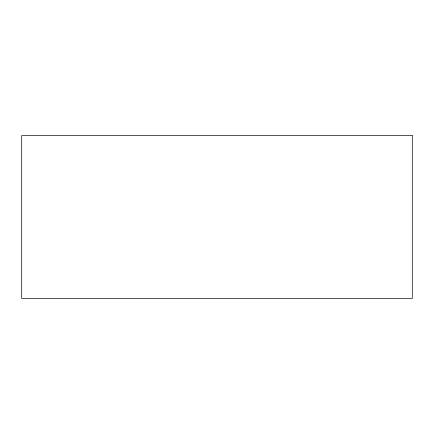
<?xml version="1.0" encoding="UTF-8"?>
<svg xmlns="http://www.w3.org/2000/svg" width="434" height="434" viewBox="0 0 434 434"><rect width="100%" height="100%" fill="white"/><g stroke="black" fill="none" stroke-linecap="round" stroke-linejoin="round"><path stroke-width="0.65" d="M412.3 135.576L21.7 135.576L21.7 298.424L412.3 298.424L412.3 135.576"/></g></svg>
